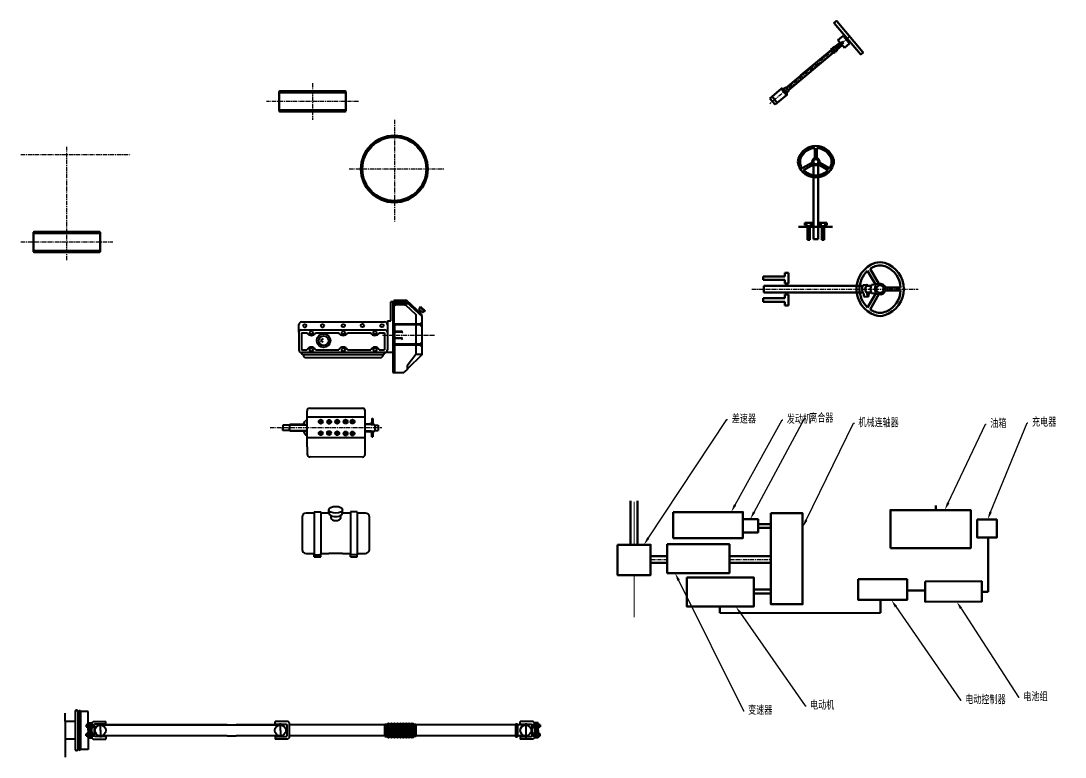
# Model space of a CAD drawing. Header units: millimetres. Extents: x 2658 to 15481, y -10305 to 2746.
# Drawn here: x 2658 to 10407, y -10305 to -4838 of the extents above; entities that cross this region are included whole.
import ezdxf
from ezdxf import colors
from ezdxf.entities.mleader import LeaderData, LeaderLine
from ezdxf.math import Vec2, Vec3

# ---------------------------------------------------------------- set-up
doc = ezdxf.new("R2010")
doc.units = ezdxf.units.MM
doc.linetypes.add('CENTER', pattern=[50.8, 31.75, -6.35, 6.35, -6.35])
doc.layers.get('Defpoints').update_dxf_attribs({"lineweight": 50})
for name, color, linetype, lineweight in [('中心线层', 1, 'CENTER', 25), ('粗实线', 250, 'Continuous', 40), ('细线层', 250, 'Continuous', 20)]:
    doc.layers.add(name, color=color, linetype=linetype, lineweight=lineweight)
doc.layers.add('标注层', color=5, linetype='Continuous', lineweight=25, transparency=0.45)
doc.styles.get("Standard").update_dxf_attribs({"font": 'txt', "bigfont": 'gbcbig.shx'})

# ---------------------------------------------------------------- blocks, each defined once
blk = doc.blocks.new('*X34')
at = {"layer": '粗实线'}
for p, q in [((-160, 310), (-160, 300)), ((-160, 310), (-110, 310)), ((-110, 310), (-110, 300)), ((-50, 300), (-50, 325)), ((50, 300), (50, 325)), ((160, 310), (110, 310)), ((110, 310), (110, 300)), ((160, 310), (160, 300)), ((-250, 270), (-250, 30)), ((-160, 300), (-220, 300)), ((-160, 300), (-160, 0)), ((-50, 300), (-110, 300)), ((-110, 300), (-110, 0)), ((-35, 282.1), (-35, 260)), ((35, 282.1), (35, 260)), ((110, 300), (50, 300)), ((110, 300), (110, 0)), ((220, 300), (160, 300)), ((160, 300), (160, 0)), ((250, 30), (250, 270)), ((-220, 0), (-160, 0)), ((-160, 0), (-160, -10)), ((-110, 0), (-50, 0)), ((-110, -10), (-110, 0)), ((50, 0), (-50, 0)), ((50, 0), (110, 0)), ((110, -10), (110, 0)), ((160, 0), (220, 0)), ((160, 0), (160, -10)), ((-160, -25), (-160, -10)), ((-160, -10), (-110, -10)), ((-160, -10), (-110, -10)), ((-160, -25), (-110, -25)), ((-110, -25), (-110, -10)), ((160, -10), (110, -10)), ((110, -25), (110, -10)), ((110, -25), (160, -25)), ((160, -25), (160, -10))]:
    blk.add_line(p, q, dxfattribs=at)
for centre, start, end in [((-220, 270), 90, 180), ((220, 270), 0, 90), ((-220, 30), 180, 270), ((220, 30), 270, 360)]:
    blk.add_arc(centre, 30, start, end, dxfattribs=at)
blk.add_ellipse((0, 325), major_axis=(-50, 0), ratio=0.5, dxfattribs=at)
for centre, major_axis, ratio, start_param, end_param in [((0, 300), (-50, 0), 0.5, 0, 3.141593), ((0, 260), (35, 0), 0.428571, 3.141593, 6.283185)]:
    blk.add_ellipse(centre, major_axis=major_axis, ratio=ratio, start_param=start_param, end_param=end_param, dxfattribs=at)

msp = doc.modelspace()

# ---------------------------------------------------------------- linework, layer by layer
at = {"layer": 'Defpoints'}
for p, q in [((8887.621, -5085.994), (8694.446, -4855.777)), ((8707.38, -4839.442), (8694.964, -4849.86)), ((8713.297, -4839.96), (8906.472, -5070.177)), ((8759.406, -4948.631), (8721.401, -4980.521)), ((8759.406, -4948.631), (8721.401, -4980.521)), ((8759.406, -4948.631), (8777.054, -4969.663)), ((8696.152, -5027.614), (8680.95, -5040.37)), ((8699.341, -5031.414), (8696.152, -5027.614)), ((8737.346, -4999.524), (8699.341, -5031.414)), ((8715.503, -5050.675), (8699.341, -5031.414)), ((8744.862, -5006.03), (8705.65, -5038.933)), ((8748.405, -5010.253), (8709.193, -5043.156)), ((8753.508, -5018.785), (8715.503, -5050.675)), ((8721.401, -4980.521), (8743.655, -5007.043)), ((8757.44, -4992.598), (8743.445, -5004.341)), ((8749.823, -5011.942), (8743.445, -5004.341)), ((8743.445, -5004.341), (8744.862, -5006.03)), ((8745.427, -5009.154), (8760.629, -4996.398)), ((8747.199, -5011.266), (8769.453, -5037.787)), ((8749.823, -5011.942), (8748.405, -5010.253)), ((8763.818, -5000.199), (8749.823, -5011.942)), ((8760.629, -4996.398), (8757.44, -4992.598)), ((8760.629, -4996.398), (8763.818, -5000.199)), ((8807.459, -5005.897), (8769.453, -5037.787)), ((8777.054, -4969.663), (8807.459, -5005.897)), ((8672.737, -5053.737), (8338.29, -5334.372)), ((8688.899, -5072.998), (8354.452, -5353.633)), ((8672.737, -5053.737), (8444.705, -5245.079)), ((8677.149, -5043.559), (8669.548, -5049.937)), ((8688.899, -5072.998), (8669.548, -5049.937)), ((8677.149, -5043.559), (8699.689, -5070.421)), ((8684.139, -5044.17), (8680.338, -5047.359)), ((8703.49, -5067.232), (8680.95, -5040.37)), ((8688.899, -5072.998), (8692.088, -5076.799)), ((8699.689, -5070.421), (8692.088, -5076.799)), ((8700.301, -5063.431), (8696.5, -5066.62)), ((8704.385, -5037.425), (8696.784, -5043.803)), ((8696.784, -5043.803), (8702.858, -5051.042)), ((8710.459, -5044.664), (8702.858, -5051.042)), ((8718.692, -5054.475), (8703.49, -5067.232)), ((8715.503, -5050.675), (8718.692, -5054.475)), ((8905.954, -5076.094), (8893.538, -5086.512)), ((8300.633, -5343.522), (8217.021, -5413.681)), ((8319.767, -5366.326), (8300.633, -5343.522)), ((8323.567, -5363.137), (8304.433, -5340.333)), ((8319.899, -5343.327), (8304.433, -5340.333)), ((8335.101, -5330.571), (8319.899, -5343.327)), ((8319.899, -5343.327), (8342.438, -5370.189)), ((8338.29, -5334.372), (8335.101, -5330.571)), ((8338.29, -5334.372), (8354.452, -5353.633)), ((8217.021, -5413.681), (8255.289, -5459.287)), ((8232.223, -5400.925), (8270.491, -5446.531)), ((8338.901, -5389.129), (8255.289, -5459.287)), ((8319.767, -5366.326), (8338.901, -5389.129)), ((8323.567, -5363.137), (8342.702, -5385.94)), ((8357.641, -5357.433), (8342.438, -5370.189)), ((8342.438, -5370.189), (8342.702, -5385.94)), ((8354.452, -5353.633), (8357.641, -5357.433)), ((8549.965, -5858.603), (8549.965, -5782.46)), ((8564.965, -5858.603), (8564.965, -5782.46)), ((8531.505, -5890.47), (8457.034, -5933.178)), ((8539.106, -5903.615), (8466.872, -5945.737)), ((8540.965, -5894.046), (8540.965, -6459.328)), ((8573.965, -5894.046), (8573.965, -6459.328)), ((8575.942, -5903.502), (8647.971, -5945.833)), ((8583.415, -5890.511), (8657.955, -5933.09)), ((8476.465, -6355.228), (8476.465, -6337.228)), ((8476.465, -6337.228), (8530.465, -6337.228)), ((8530.465, -6337.228), (8530.465, -6355.228)), ((8638.465, -6337.228), (8584.465, -6337.228)), ((8584.465, -6337.228), (8584.465, -6355.228)), ((8638.465, -6355.228), (8638.465, -6337.228)), ((8494.465, -6367.228), (8428.465, -6367.228)), ((8494.465, -6355.228), (8476.465, -6355.228)), ((8494.465, -6463.228), (8494.465, -6355.228)), ((8512.465, -6355.228), (8512.465, -6367.228)), ((8530.465, -6355.228), (8512.465, -6355.228)), ((8602.465, -6367.228), (8512.465, -6367.228)), ((8512.465, -6367.228), (8512.465, -6463.228)), ((8584.465, -6355.228), (8602.465, -6355.228)), ((8602.465, -6355.228), (8602.465, -6367.228)), ((8602.465, -6367.228), (8602.465, -6463.228)), ((8620.465, -6463.228), (8620.465, -6355.228)), ((8620.465, -6355.228), (8638.465, -6355.228)), ((8681.781, -6367.228), (8620.465, -6367.228)), ((8512.465, -6463.228), (8494.465, -6463.228)), ((8540.965, -6459.328), (8573.965, -6459.328)), ((8602.465, -6463.228), (8620.465, -6463.228)), ((8165.678, -6762.269), (8165.678, -6735.269)), ((8165.678, -6735.269), (8327.678, -6735.269)), ((8327.678, -6735.269), (8327.678, -6708.269)), ((8327.678, -6708.269), (8354.678, -6708.269)), ((8354.678, -6708.269), (8354.678, -6789.269)), ((9005.097, -6802.231), (8941.915, -6693.88)), ((9024.815, -6790.828), (8960.753, -6679.123)), ((8309.678, -6762.269), (8165.678, -6762.269)), ((8905.652, -6805.019), (8171.528, -6805.019)), ((8171.528, -6805.019), (8171.528, -6854.519)), ((8327.678, -6762.269), (8309.678, -6762.269)), ((8327.678, -6789.269), (8327.678, -6762.269)), ((8354.678, -6789.269), (8327.678, -6789.269)), ((8908.764, -6799.496), (8936.918, -6798.042)), ((8967.848, -6805.019), (8931.493, -6805.019)), ((8970.443, -6798.989), (9024.815, -6790.828)), ((9072.615, -6818.519), (9186.83, -6818.519)), ((8905.78, -6854.519), (8171.528, -6854.519)), ((8354.678, -6870.269), (8327.678, -6870.269)), ((8327.678, -6870.269), (8327.678, -6897.269)), ((8354.678, -6951.269), (8354.678, -6870.269)), ((8912.547, -6865.001), (8914.208, -6882.393)), ((8914.208, -6882.393), (8914.312, -6882.39)), ((8919.627, -6886.65), (8943.941, -6885.164)), ((8967.848, -6854.519), (8931.61, -6854.519)), ((8938.6, -6863.003), (8940.378, -6881.507)), ((9005.267, -6857.485), (8941.77, -6965.528)), ((9024.753, -6868.694), (8960.885, -6980.504)), ((8970.443, -6860.549), (9024.753, -6868.694)), ((9072.615, -6841.019), (9186.83, -6841.019)), ((8309.678, -6897.269), (8165.678, -6897.269)), ((8165.678, -6897.269), (8165.678, -6924.269)), ((8165.678, -6924.269), (8327.678, -6924.269)), ((8327.678, -6897.269), (8309.678, -6897.269)), ((8327.678, -6924.269), (8327.678, -6951.269)), ((8327.678, -6951.269), (8354.678, -6951.269)), ((7183.15, -8402.091), (7183.15, -8727.84)), ((7233.15, -8402.091), (7233.15, -8727.84)), ((7330.631, -8812.944), (7454.565, -8812.944)), ((7915.952, -8812.944), (8223.548, -8812.944)), ((8223.548, -8862.944), (8223.548, -8812.944)), ((7330.631, -8862.944), (7454.565, -8862.944)), ((7915.952, -8862.944), (8223.548, -8862.944))]:
    msp.add_line(p, q, dxfattribs=at)
at = {"layer": 'Defpoints', "lineweight": 50}
for p, q in [((4574.275, -5370.855), (5070.275, -5370.855)), ((4574.275, -5500.855), (5070.275, -5500.855)), ((3247.75, -6415.179), (2751.75, -6415.179)), ((3247.75, -6545.179), (2751.75, -6545.179)), ((9448.33, -8435.852), (9448.33, -8470.074)), ((9835.001, -9077.294), (9835.001, -8674.218)), ((9037.898, -9234.706), (9037.898, -9137.861)), ((9234.758, -9066.914), (9367.866, -9066.914)), ((9788.468, -9077.294), (9835.001, -9077.294)), ((7843.884, -9186.152), (7843.884, -9234.706))]:
    msp.add_line(p, q, dxfattribs=at)
for points in [[(4574.275, -5435.855), (4574.275, -5365.355, -0.41421356), (4579.275, -5360.355), (5065.275, -5360.355, -0.41421356), (5070.275, -5365.355), (5070.275, -5435.855)], [(4574.275, -5435.855), (4574.275, -5506.355, 0.41421356), (4579.275, -5511.355), (5065.275, -5511.355, 0.41421356), (5070.275, -5506.355), (5070.275, -5435.855)], [(3247.75, -6480.179), (3247.75, -6409.679, 0.41421356), (3242.75, -6404.679), (2756.75, -6404.679, 0.41421356), (2751.75, -6409.679), (2751.75, -6480.179)], [(3247.75, -6480.179), (3247.75, -6550.679, -0.41421356), (3242.75, -6555.679), (2756.75, -6555.679, -0.41421356), (2751.75, -6550.679), (2751.75, -6480.179)]]:
    msp.add_lwpolyline(points, format="xyb", dxfattribs=at)
at = {"layer": 'Defpoints'}
for points in [[(7498.924, -8485.311), (8015.804, -8485.311), (8015.804, -8678.584), (7498.924, -8678.584)], [(8223.548, -8493.729), (8459.664, -8493.729), (8459.664, -9169.173), (8223.548, -9169.173)], [(8223.548, -8602.67), (8128.597, -8602.67), (8128.597, -8574.382), (8223.548, -8574.382)], [(9754.961, -8541.283), (9899.815, -8541.283), (9899.815, -8674.218), (9754.961, -8674.218)], [(7086.808, -8727.84), (7330.631, -8727.84), (7330.631, -8952.85), (7086.808, -8952.85)], [(7454.565, -8724.213), (7915.952, -8724.213), (7915.952, -8937.972), (7454.565, -8937.972)], [(7599.629, -8971.953), (8097.57, -8971.953), (8097.57, -9186.152), (7599.629, -9186.152)], [(8872.116, -8983.583), (9234.758, -8983.583), (9234.758, -9137.861), (8872.116, -9137.861)], [(8223.548, -9059.461), (8097.57, -9059.461), (8097.57, -9090.728), (8223.548, -9090.728)], [(9367.866, -9000.805), (9788.468, -8999.421), (9788.468, -9150.228), (9367.866, -9151.612)]]:
    msp.add_lwpolyline(points, close=True, dxfattribs=at)
at = {"layer": 'Defpoints', "lineweight": 50}
for points in [[(9111.065, -8752.272), (9706.969, -8752.272), (9706.969, -8470.074), (9111.065, -8470.074)], [(8015.804, -8538.711), (8128.597, -8538.711), (8128.597, -8637.003), (8015.804, -8637.003)]]:
    msp.add_lwpolyline(points, close=True, dxfattribs=at)
at = {"layer": 'Defpoints'}
for centre, radius in [((8557.465, -5884.228), 19.2), ((9034.178, -6829.769), 28.8)]:
    msp.add_circle(centre, radius, dxfattribs=at)
for centre, radius, start, end in [((8697.664, -4853.078), 4.2, 130, 220), ((8710.079, -4842.66), 4.2, 40, 130), ((8890.838, -5083.295), 4.2, 220, 310), ((8903.254, -5072.876), 4.2, 310, 40), ((8302.533, -5341.928), 2.481, 40, 220), ((8340.801, -5387.534), 2.481, 220, 40), ((8557.465, -5903.613), 136.385, 18.4084802, 161.5915198), ((8557.465, -5903.817), 121.588, 93.536455, 155.1367118), ((8557.465, -5903.817), 121.588, 24.8632882, 86.463545), ((8499.221, -5884.228), 75, 161.5915198, 198.4084802), ((8515.194, -5884.228), 75, 155.1367118, 204.8632882), ((8557.465, -5884.228), 26.7, 106.3138598, 193.5198429), ((8557.465, -5884.228), 26.7, 346.3896688, 73.6861402), ((8599.735, -5884.228), 75, 335.1367118, 24.8632882), ((8615.708, -5884.228), 75, 341.5915198, 18.4084802), ((8557.465, -5864.844), 136.385, 198.4084802, 341.5915198), ((8557.464, -5864.64), 121.588, 205.0677703, 214.4656923), ((8557.465, -5864.64), 121.588, 221.8342254, 318.1046983), ((8557.465, -5884.228), 26.7, 226.5608988, 313.7920405), ((8557.465, -5864.64), 121.588, 325.7387899, 335.1367118), ((9063.255, -6829.769), 204.577, 108.4084802, 251.5915198), ((9034.178, -6766.363), 112.5, 65.1367118, 114.8632882), ((9034.178, -6742.403), 112.5, 71.5915198, 108.4084802), ((9005.101, -6829.769), 204.577, 288.4084802, 71.5915198), ((9063.56, -6829.769), 182.382, 131.8342254, 228.1046983), ((9063.56, -6829.769), 182.382, 114.8632882, 124.3112347), ((9004.795, -6829.769), 182.382, 3.536455, 65.1367118), ((8955.814, -6829.64), 55.879, 147.3533275, 219.2578222), ((8970.404, -6829.677), 46.066, 136.6279594, 226.3382929), ((8932.483, -6809.801), 12.567, 22.3659696, 69.3365319), ((9033.66, -6829.769), 70.312, 154.0389526, 205.9610474), ((9034.178, -6829.769), 40.05, 136.5608988, 223.7920405), ((9034.178, -6829.769), 40.05, 16.3138598, 103.5198429), ((8918.737, -6882.314), 4.426, 180.9780128, 281.5944316), ((8944.749, -6880.812), 4.426, 181.9429422, 9.0360942), ((8982.311, -6877.591), 33.287, 136.1219849, 184.3524842), ((9034.178, -6829.769), 40.05, 256.3896688, 343.6861402), ((9004.795, -6829.769), 182.382, 294.8632882, 356.463545), ((9063.56, -6829.769), 182.382, 235.7387899, 245.1367118), ((9034.178, -6893.174), 112.5, 245.1367118, 294.8632882), ((9034.178, -6917.134), 112.5, 251.5915198, 288.4084802)]:
    msp.add_arc(centre, radius, start, end, dxfattribs=at)
at = {"layer": '中心线层'}
for p, q in [((8809.884, -4955.068), (8215.797, -5453.567)), ((8081.662, -6829.769), (9315.745, -6829.769)), ((5340.731, -7171.344), (5728.361, -7171.344)), ((4509.47, -7858.549), (5338.022, -7858.549)), ((7330.631, -8837.944), (7454.565, -8837.944)), ((7915.952, -8837.944), (8223.548, -8837.944))]:
    msp.add_line(p, q, dxfattribs=at)
at = {"layer": '中心线层', "lineweight": -3}
for p, q in [((4822.275, -5302.042), (4822.275, -5572.888)), ((5163.578, -5435.855), (4481.576, -5435.855)), ((5429.763, -5573.588), (5429.763, -6333.077)), ((2999.75, -6613.992), (2999.75, -5774.771)), ((2658.447, -5830.179), (3471.308, -5830.179)), ((5094.724, -5937.871), (5797.943, -5937.871)), ((2658.447, -6480.179), (3340.45, -6480.179))]:
    msp.add_line(p, q, dxfattribs=at)
at = {"layer": '粗实线'}
for p, q in [((8782.953, -4961.255), (8775.352, -4967.633)), ((8791.513, -4986.894), (8799.115, -4980.516)), ((5402.772, -7065.144), (5402.772, -6923.664)), ((5414.772, -6923.664), (5402.772, -6923.664)), ((5425.572, -6923.564), (5414.772, -6923.564)), ((5418.705, -6923.564), (5418.705, -7449.151)), ((5522.648, -6914.507), (5425.572, -6914.507)), ((5425.572, -6914.507), (5425.572, -7083.464)), ((5518.556, -6923.664), (5425.572, -6923.664)), ((5440.495, -6939.264), (5432.54, -6931.328)), ((5440.495, -6947.064), (5432.54, -6954.974)), ((5535.154, -6939.264), (5440.495, -6939.264)), ((5506.062, -6947.064), (5440.495, -6947.064)), ((5506.062, -6947.064), (5512.252, -6947.064)), ((5512.252, -6947.064), (5588.156, -7017.923)), ((5518.556, -6923.664), (5634.956, -7033.069)), ((5632.002, -7016.684), (5522.648, -6914.507)), ((5611.424, -6976.187), (5622.834, -6965.549)), ((5620.631, -6963.513), (5625.019, -6959.421)), ((5622.834, -6965.549), (5620.631, -6963.513)), ((5622.834, -6965.549), (5651.687, -6992.708)), ((5625.019, -6959.421), (5658.28, -6990.692)), ((5588.156, -7017.923), (5588.156, -7089.464)), ((5609.205, -6995.383), (5620.227, -6984.343)), ((5620.227, -6984.343), (5611.424, -6976.187)), ((5620.227, -6984.343), (5631.6, -6995.021)), ((5631.6, -6995.021), (5620.604, -7006.034)), ((5631.6, -6995.021), (5640.328, -7003.256)), ((5634.956, -7033.069), (5632.002, -7016.684)), ((5634.956, -7314.843), (5634.956, -7033.069)), ((5640.328, -7003.256), (5651.687, -6992.708)), ((5651.687, -6992.708), (5653.873, -6994.763)), ((5653.873, -6994.763), (5658.28, -6990.692)), ((4721.411, -7148.46), (4721.411, -7093.872)), ((4741.931, -7073.352), (5081.628, -7073.352)), ((5081.628, -7073.352), (5357.628, -7073.352)), ((5378.148, -7065.144), (5402.772, -7065.144)), ((5378.148, -7065.144), (5378.148, -7153.38)), ((5425.572, -7083.464), (5430.372, -7089.464)), ((5619.141, -7089.464), (5430.372, -7089.464)), ((5430.372, -7089.464), (5430.372, -7449.151)), ((5619.141, -7095.464), (5430.372, -7095.464)), ((5588.156, -7095.464), (5588.156, -7239.704)), ((5619.141, -7089.464), (5630.32, -7078.03)), ((5619.141, -7089.464), (5619.141, -7095.464)), ((5619.141, -7095.464), (5630.32, -7106.492)), ((4721.411, -7148.46), (4721.411, -7280.604)), ((4737.011, -7132.86), (5357.628, -7132.86)), ((4741.931, -7153.38), (4782.971, -7153.38)), ((4741.931, -7153.38), (4741.931, -7280.604)), ((4741.931, -7153.38), (4741.931, -7173.9)), ((4844.531, -7153.38), (5017.931, -7153.38)), ((4902.125, -7196.867), (4882.877, -7210.512)), ((5081.628, -7153.38), (5255.028, -7153.38)), ((5316.588, -7153.38), (5357.628, -7153.38)), ((5357.628, -7153.38), (5357.628, -7280.604)), ((5378.148, -7153.38), (5378.148, -7280.604)), ((5430.372, -7143.464), (5484.372, -7143.464)), ((5484.372, -7149.464), (5430.372, -7149.464)), ((5430.372, -7191.704), (5484.372, -7191.704)), ((5484.372, -7197.704), (5430.372, -7197.704)), ((5484.372, -7143.464), (5490.372, -7137.464)), ((5484.372, -7143.464), (5484.372, -7149.464)), ((5484.372, -7149.464), (5490.372, -7155.464)), ((5484.372, -7191.704), (5490.372, -7185.704)), ((5484.372, -7191.704), (5484.372, -7197.704)), ((5484.372, -7197.704), (5490.372, -7203.704)), ((4741.931, -7280.604), (4782.971, -7280.604)), ((4844.531, -7280.604), (5017.931, -7280.604)), ((4882.877, -7210.512), (4901.504, -7222.296)), ((5081.628, -7280.604), (5255.028, -7280.604)), ((5316.588, -7280.604), (5357.628, -7280.604)), ((5619.141, -7239.704), (5430.372, -7239.704)), ((5619.141, -7245.704), (5430.372, -7245.704)), ((5588.156, -7245.704), (5588.156, -7314.843)), ((5619.141, -7239.704), (5630.32, -7228.301)), ((5619.141, -7239.704), (5619.141, -7245.704)), ((5619.141, -7245.704), (5630.32, -7256.899)), ((5418.705, -7301.124), (4741.931, -7301.124)), ((4741.931, -7301.124), (4741.931, -7305.54)), ((5345.628, -7317.54), (4753.931, -7317.54)), ((4753.931, -7317.54), (4753.931, -7320.06)), ((4771.931, -7338.06), (5327.628, -7338.06)), ((5345.628, -7317.54), (5345.628, -7320.06)), ((5357.628, -7301.124), (5357.628, -7305.54)), ((5634.956, -7314.843), (5525.456, -7424.054)), ((5588.156, -7314.843), (5525.456, -7400.823)), ((5634.956, -7314.843), (5588.156, -7314.843)), ((5500.21, -7449.151), (5525.456, -7430.054)), ((5525.456, -7400.823), (5525.456, -7430.054)), ((5418.705, -7449.151), (5500.21, -7449.151)), ((4783.999, -7999.834), (4781.814, -7733.956)), ((4801.83, -7713.792), (5192.911, -7714.124)), ((5212.881, -8056.832), (5212.894, -7734.125)), ((4754.862, -7833.558), (4767.609, -7810.407)), ((4774.034, -7807.819), (4771.989, -7807.819)), ((4781.633, -7807.819), (4774.034, -7807.819)), ((4782.184, -7778.996), (5212.89, -7778.996)), ((5260.234, -7822.319), (5261.234, -7822.319)), ((5263.234, -7791.83), (5263.234, -7807.319)), ((5263.234, -7791.83), (5270.234, -7791.83)), ((5263.234, -7807.319), (5263.234, -7820.319)), ((5263.234, -7820.319), (5263.234, -7820.319)), ((5270.234, -7791.83), (5270.234, -7829.819)), ((5270.234, -7831.819), (5270.234, -7809.83)), ((4603.014, -7839.864), (4601.014, -7841.864)), ((4601.014, -7841.864), (4601.014, -7877.951)), ((4603.009, -7879.946), (4601.014, -7877.951)), ((4603.009, -7879.946), (4603.011, -7859.905)), ((4651.008, -7879.959), (4603.009, -7879.946)), ((4603.014, -7839.864), (4603.011, -7859.905)), ((4651.014, -7839.865), (4603.014, -7839.864)), ((4647.008, -7879.958), (4647.008, -7879.955)), ((4647.014, -7839.864), (4647.014, -7839.868)), ((4651.024, -7837.147), (4651.008, -7882.677)), ((4651.008, -7879.959), (4651.011, -7859.912)), ((4651.008, -7879.959), (4651.024, -7879.959)), ((4783.024, -7882.677), (4651.008, -7882.677)), ((4651.014, -7839.865), (4651.011, -7859.912)), ((4651.024, -7839.868), (4651.011, -7839.868)), ((4782.645, -7837.147), (4651.024, -7837.147)), ((4657.571, -7836.147), (4656.571, -7837.147)), ((4656.571, -7837.147), (4782.645, -7837.147)), ((4656.571, -7882.677), (4657.571, -7883.677)), ((4656.571, -7882.677), (4783.024, -7882.677)), ((4750.482, -7836.147), (4657.571, -7836.147)), ((4750.482, -7883.677), (4657.571, -7883.677)), ((4754.862, -7886.265), (4767.609, -7909.416)), ((5257.234, -7884.819), (5212.888, -7884.819)), ((5212.888, -7886.958), (5246.357, -7888.712)), ((5246.357, -7830.926), (5212.89, -7832.68)), ((5257.234, -7834.819), (5212.89, -7834.819)), ((5257.234, -7834.819), (5284.79, -7834.819)), ((5257.234, -7884.819), (5284.79, -7884.819)), ((5260.234, -7831.819), (5270.234, -7831.819)), ((5260.234, -7887.819), (5270.234, -7887.819)), ((5260.234, -7897.319), (5261.234, -7897.319)), ((5263.234, -7912.319), (5263.234, -7899.319)), ((5263.234, -7899.319), (5263.234, -7899.319)), ((5270.234, -7829.612), (5270.234, -7831.819)), ((5270.234, -7887.819), (5270.234, -7909.808)), ((5270.234, -7889.819), (5270.234, -7887.819)), ((5284.79, -7834.819), (5284.79, -7884.819)), ((5284.79, -7839.868), (5310.087, -7839.868)), ((5284.79, -7879.959), (5310.087, -7879.955)), ((5310.087, -7839.868), (5310.087, -7879.955)), ((4774.034, -7912.005), (4771.989, -7912.005)), ((4784.034, -7912.005), (4774.034, -7912.005)), ((4783.439, -7931.769), (5212.887, -7931.769)), ((5263.234, -7927.808), (5263.234, -7912.319)), ((5263.234, -7927.808), (5270.234, -7927.808)), ((5270.234, -7909.808), (5270.234, -7927.808)), ((4783.999, -7999.834), (4783.999, -8055.614)), ((4783.999, -7999.834), (4783.999, -8055.614)), ((5192.819, -8076.831), (4803.999, -8075.614)), ((7843.884, -9234.706), (9037.898, -9234.706)), ((2985.956, -9981.985), (2985.956, -9978.235)), ((2985.956, -10040.485), (2985.956, -9981.985)), ((3060.956, -9965.485), (3060.956, -10247.035)), ((3090.206, -9965.485), (3080.456, -9965.485)), ((3080.456, -9965.485), (3080.456, -10247.035)), ((3090.206, -9965.485), (3090.206, -10247.035)), ((3158.456, -9965.485), (3099.956, -9965.485)), ((3099.956, -9965.485), (3099.956, -10247.035)), ((3158.456, -10106.26), (3158.456, -9965.485)), ((3060.956, -10040.485), (2985.956, -10040.485)), ((2985.956, -10040.485), (2985.956, -10172.035)), ((3150.956, -10065.01), (3143.456, -10065.01)), ((3143.456, -10065.01), (3143.456, -10080.01)), ((3158.456, -10057.51), (3150.956, -10057.51)), ((3150.956, -10057.51), (3150.956, -10065.01)), ((3150.956, -10065.01), (3150.956, -10080.01)), ((3158.456, -10106.26), (3158.456, -10050.01)), ((3158.456, -10050.01), (3185.456, -10050.01)), ((3171.956, -10162.51), (3171.956, -10050.01)), ((3185.456, -10050.01), (3195.165, -10040.26)), ((3185.456, -10162.51), (3185.456, -10050.01)), ((3185.456, -10057.51), (3192.956, -10057.51)), ((3192.956, -10057.51), (3192.956, -10065.01)), ((3192.956, -10065.01), (3200.456, -10065.01)), ((3192.956, -10065.01), (3192.956, -10080.01)), ((3195.165, -10040.26), (3289.706, -10040.26)), ((3200.456, -10065.01), (3200.456, -10080.01)), ((3208.612, -10059.76), (3204.956, -10063.379)), ((3204.956, -10149.076), (3204.956, -10063.379)), ((3289.706, -10059.76), (3208.612, -10059.76)), ((3248.882, -10106.115), (3248.882, -10051.749)), ((4190.354, -10065.584), (3248.882, -10065.584)), ((3248.882, -10065.584), (4583.882, -10065.584)), ((3289.706, -10059.76), (3289.706, -10040.26)), ((4190.354, -10065.584), (4256.612, -10065.584)), ((4583.882, -10065.584), (4256.612, -10065.584)), ((4640.591, -10040.132), (4545.997, -10040.132)), ((4545.997, -10059.632), (4545.997, -10040.132)), ((4545.997, -10059.632), (4627.091, -10059.632)), ((4583.882, -10106.084), (4583.882, -10052.088)), ((4627.091, -10059.632), (4630.747, -10063.315)), ((4630.747, -10063.315), (4630.747, -10149.013)), ((4650.247, -10049.882), (4640.591, -10040.132)), ((4650.247, -10049.882), (4650.247, -10162.382)), ((5359.399, -10065.584), (4650.247, -10065.584)), ((5424.854, -10065.584), (5359.399, -10065.584)), ((6328.904, -10065.584), (5424.854, -10065.584)), ((6328.904, -10065.584), (6328.904, -10058.084)), ((6328.904, -10058.084), (6342.554, -10058.084)), ((6328.904, -10065.584), (6328.904, -10146.584)), ((6342.554, -10058.084), (6342.554, -10154.084)), ((6405.104, -10065.584), (6342.554, -10065.584)), ((6459.198, -10040.084), (6364.604, -10040.084)), ((6364.604, -10059.584), (6364.604, -10040.084)), ((6364.604, -10059.584), (6445.698, -10059.584)), ((6405.104, -10051.687), (6405.104, -10165.264)), ((6445.698, -10059.584), (6449.354, -10063.268)), ((6449.354, -10063.268), (6449.354, -10148.965)), ((6461.354, -10064.834), (6453.854, -10064.834)), ((6453.854, -10064.834), (6453.854, -10079.834)), ((6468.854, -10049.834), (6459.198, -10040.084)), ((6468.854, -10057.334), (6461.354, -10057.334)), ((6461.354, -10057.334), (6461.354, -10064.834)), ((6461.354, -10064.834), (6461.354, -10079.834)), ((6482.354, -10049.834), (6468.854, -10049.834)), ((6468.854, -10049.834), (6468.854, -10162.334)), ((6468.854, -10049.834), (6468.854, -10057.334)), ((6495.854, -10049.834), (6482.354, -10049.834)), ((6482.354, -10049.834), (6482.354, -10162.334)), ((6495.854, -10106.084), (6495.854, -10049.834)), ((6495.854, -10057.334), (6503.354, -10057.334)), ((6503.354, -10057.334), (6503.354, -10064.834)), ((6503.354, -10064.834), (6510.854, -10064.834)), ((6503.354, -10064.834), (6503.354, -10079.834)), ((6510.854, -10064.834), (6510.854, -10079.834)), ((3143.456, -10080.01), (3150.956, -10080.01)), ((3143.456, -10147.51), (3143.456, -10132.51)), ((3143.456, -10132.51), (3150.956, -10132.51)), ((3150.956, -10147.51), (3143.456, -10147.51)), ((3150.956, -10080.01), (3150.956, -10087.51)), ((3150.956, -10087.51), (3158.456, -10087.51)), ((3150.956, -10132.51), (3150.956, -10125.01)), ((3150.956, -10125.01), (3158.456, -10125.01)), ((3150.956, -10132.51), (3150.956, -10147.51)), ((3150.956, -10155.01), (3150.956, -10147.51)), ((3158.456, -10106.26), (3158.456, -10162.51)), ((3158.456, -10106.26), (3158.456, -10247.035)), ((3192.956, -10087.51), (3185.456, -10087.51)), ((3192.956, -10125.01), (3185.456, -10125.01)), ((3200.456, -10080.01), (3192.956, -10080.01)), ((3192.956, -10080.01), (3192.956, -10087.51)), ((3192.956, -10132.51), (3192.956, -10125.01)), ((3200.456, -10132.51), (3192.956, -10132.51)), ((3192.956, -10132.51), (3192.956, -10147.51)), ((3192.956, -10155.01), (3192.956, -10147.51)), ((3192.956, -10147.51), (3200.456, -10147.51)), ((3200.456, -10147.51), (3200.456, -10132.51)), ((3204.956, -10106.26), (3208.706, -10106.26)), ((3208.612, -10152.76), (3204.956, -10149.076)), ((4190.354, -10146.584), (3247.298, -10146.584)), ((3248.882, -10106.115), (3248.882, -10158.918)), ((4190.354, -10146.584), (4256.612, -10146.584)), ((4583.882, -10146.584), (4256.612, -10146.584)), ((4583.882, -10106.084), (4583.882, -10158.692)), ((4627.091, -10152.632), (4630.747, -10149.013)), ((5359.399, -10146.584), (4650.247, -10146.584)), ((5424.854, -10146.584), (5359.399, -10146.584)), ((6328.904, -10146.584), (5424.854, -10146.584)), ((6328.904, -10146.584), (6328.904, -10154.084)), ((6405.104, -10146.584), (6342.554, -10146.584)), ((6449.354, -10106.084), (6445.604, -10106.084)), ((6445.698, -10152.584), (6449.354, -10148.965)), ((6453.854, -10079.834), (6461.354, -10079.834)), ((6453.854, -10147.334), (6453.854, -10132.334)), ((6453.854, -10132.334), (6461.354, -10132.334)), ((6461.354, -10147.334), (6453.854, -10147.334)), ((6461.354, -10079.834), (6461.354, -10087.334)), ((6461.354, -10087.334), (6468.854, -10087.334)), ((6461.354, -10132.334), (6461.354, -10124.834)), ((6461.354, -10124.834), (6468.854, -10124.834)), ((6461.354, -10132.334), (6461.354, -10147.334)), ((6461.354, -10154.834), (6461.354, -10147.334)), ((6503.354, -10087.334), (6495.854, -10087.334)), ((6495.854, -10106.084), (6495.854, -10162.334)), ((6503.354, -10124.834), (6495.854, -10124.834)), ((6510.854, -10079.834), (6503.354, -10079.834)), ((6503.354, -10079.834), (6503.354, -10087.334)), ((6503.354, -10132.334), (6503.354, -10124.834)), ((6510.854, -10132.334), (6503.354, -10132.334)), ((6503.354, -10132.334), (6503.354, -10147.334)), ((6503.354, -10154.834), (6503.354, -10147.334)), ((6503.354, -10147.334), (6510.854, -10147.334)), ((6510.854, -10147.334), (6510.854, -10132.334)), ((3060.956, -10172.035), (2985.956, -10172.035)), ((2985.956, -10172.035), (2985.956, -10304.785)), ((3158.456, -10155.01), (3150.956, -10155.01)), ((3158.456, -10162.51), (3171.956, -10162.51)), ((3171.956, -10162.51), (3185.456, -10162.51)), ((3185.456, -10155.01), (3192.956, -10155.01)), ((3185.456, -10162.51), (3195.112, -10172.26)), ((3195.112, -10172.26), (3289.706, -10172.26)), ((3289.706, -10152.76), (3208.612, -10152.76)), ((3289.706, -10152.76), (3289.706, -10172.26)), ((4545.997, -10152.632), (4627.091, -10152.632)), ((4545.997, -10152.632), (4545.997, -10172.132)), ((4640.538, -10172.132), (4545.997, -10172.132)), ((4650.247, -10162.382), (4640.538, -10172.132)), ((6328.904, -10154.084), (6342.554, -10154.084)), ((6364.604, -10152.584), (6445.698, -10152.584)), ((6364.604, -10152.584), (6364.604, -10172.084)), ((6459.145, -10172.084), (6364.604, -10172.084)), ((6468.854, -10162.334), (6459.145, -10172.084)), ((6468.854, -10154.834), (6461.354, -10154.834)), ((6495.854, -10162.334), (6468.854, -10162.334)), ((6495.854, -10154.834), (6503.354, -10154.834)), ((3090.206, -10247.035), (3080.456, -10247.035)), ((3158.456, -10247.035), (3099.956, -10247.035))]:
    msp.add_line(p, q, dxfattribs=at)
at = {"layer": '粗实线', "lineweight": 50}
for p, q in [((5359.399, -10065.584), (5359.399, -10063.384)), ((5359.399, -10063.384), (5375.899, -10063.384)), ((5359.399, -10065.584), (5359.399, -10148.998)), ((5364.899, -10063.384), (5364.899, -10151.198)), ((5370.399, -10063.384), (5370.399, -10151.198)), ((5375.899, -10063.384), (5375.899, -10151.198)), ((5386.231, -10159.169), (5386.506, -10055.58)), ((5397.599, -10153.571), (5397.669, -10061.012)), ((5409.211, -10159.049), (5409.358, -10055.551)), ((5419.86, -10153.557), (5419.954, -10061.025)), ((5431.275, -10159.028), (5431.394, -10055.568)), ((5441.829, -10153.539), (5441.754, -10061.041)), ((5452.941, -10159.051), (5453.039, -10055.534)), ((5463.563, -10153.579), (5464.142, -10061.01)), ((5474.829, -10159.076), (5474.85, -10055.506)), ((5486.014, -10153.591), (5486.107, -10060.987)), ((5496.99, -10159.085), (5497.085, -10055.501)), ((5508.002, -10153.587), (5508.237, -10060.981)), ((5518.599, -10159.061), (5518.723, -10055.513)), ((5530.452, -10153.598), (5530.455, -10060.983)), ((5541.509, -10159.021), (5541.383, -10055.545)), ((5552.36, -10153.563), (5552.957, -10060.945)), ((5564.796, -10159.042), (5564.208, -10055.435)), ((5590.397, -10063.384), (5573.899, -10063.384)), ((5573.899, -10063.384), (5573.899, -10150.284)), ((5579.399, -10063.384), (5579.399, -10150.284)), ((5584.897, -10063.384), (5584.897, -10150.284)), ((5590.397, -10063.384), (5590.397, -10065.584)), ((5590.397, -10065.584), (5590.397, -10148.084)), ((5359.399, -10148.998), (5359.399, -10151.198)), ((5590.397, -10150.284), (5573.899, -10150.284)), ((5577.199, -10106.191), (5577.199, -10108.391)), ((5579.399, -10107.291), (5579.399, -10101.791)), ((5584.897, -10103.991), (5579.399, -10103.991)), ((5579.399, -10107.291), (5579.399, -10112.791)), ((5584.897, -10110.591), (5579.399, -10110.591)), ((5584.897, -10107.291), (5584.897, -10101.791)), ((5584.897, -10101.791), (5584.897, -10103.991)), ((5584.897, -10107.291), (5584.897, -10112.791)), ((5584.897, -10112.791), (5584.897, -10110.591)), ((5591.551, -10148.084), (5590.397, -10148.084)), ((5590.397, -10150.284), (5590.397, -10148.084)), ((5359.399, -10151.198), (5375.899, -10151.198))]:
    msp.add_line(p, q, dxfattribs=at)
at = {"layer": '粗实线', "linetype": 'ByBlock', "lineweight": 50}
for p, q in [((5577.199, -10106.191), (5579.399, -10106.191)), ((5577.199, -10108.391), (5579.399, -10108.391))]:
    msp.add_line(p, q, dxfattribs=at)
at = {"layer": '粗实线', "linetype": 'ByBlock', "lineweight": 25}
for p, q in [((5584.897, -10101.791), (5584.897, -10102.891)), ((5584.897, -10107.291), (5584.897, -10106.191)), ((5584.897, -10107.291), (5587.097, -10107.282))]:
    msp.add_line(p, q, dxfattribs=at)
at = {"layer": '粗实线', "lineweight": 50}
msp.add_circle((5429.763, -5937.871), 248, dxfattribs=at)
at = {"layer": '粗实线'}
for centre, radius in [((5429.763, -5937.871), 236), ((4765.654, -7102.207), 12), ((4896.627, -7102.207), 12), ((5050.61, -7101.323), 12), ((5193.088, -7100.439), 12), ((5337.336, -7101.323), 12), ((4813.751, -7153.38), 12), ((4904.87, -7212.432), 51.3), ((4904.87, -7212.432), 35.91), ((5050.931, -7153.38), 12), ((5285.808, -7153.38), 12), ((4813.751, -7280.604), 12), ((5050.931, -7280.604), 12), ((5285.808, -7280.604), 12), ((4883.996, -7814.231), 15), ((4883.996, -7814.231), 7.5), ((4946.331, -7815.204), 15), ((4946.331, -7815.204), 7.5), ((5005.745, -7814.231), 15), ((5005.745, -7814.231), 7.5), ((5067.804, -7813.898), 15), ((5067.804, -7813.898), 7.5), ((5119.554, -7813.898), 15), ((5119.554, -7813.898), 7.5), ((4883.977, -7899.967), 15), ((4883.977, -7899.967), 7.5), ((4945.338, -7898.995), 15), ((4945.338, -7898.995), 7.5), ((5005.726, -7899.967), 15), ((5005.726, -7899.967), 7.5), ((5067.804, -7901.948), 15), ((5067.804, -7901.948), 7.5), ((5119.554, -7901.948), 15), ((5119.554, -7901.948), 7.5), ((3248.882, -10106.115), 40.5), ((4583.882, -10106.084), 40.5), ((6405.104, -10106.084), 40.5)]:
    msp.add_circle(centre, radius, dxfattribs=at)
for centre, radius, start, end in [((4741.931, -7093.872), 20.52, 90, 180), ((5357.628, -7093.872), 20.52, 0, 90), ((4737.011, -7148.46), 15.6, 90, 180), ((4813.751, -7140.555), 33.345, 202.6198649, 337.3801351), ((5049.78, -7138.957), 34.962, 204.364423, 335.635577), ((5285.808, -7140.555), 33.345, 202.6198649, 337.3801351), ((5357.628, -7153.38), 20.52, 0, 90), ((4741.931, -7280.604), 20.52, 180, 270), ((4813.751, -7293.429), 33.345, 22.6198649, 157.3801351), ((5049.78, -7295.027), 34.962, 24.364423, 155.635577), ((5285.808, -7293.429), 33.345, 22.6198649, 157.3801351), ((5357.628, -7280.604), 20.52, 270, 0), ((4753.931, -7305.54), 12, 180, 270), ((4771.931, -7320.06), 18, 180, 270), ((5327.628, -7320.06), 18, 270, 0), ((5345.628, -7305.54), 12, 270, 0), ((4801.813, -7733.792), 20, 89.9513136, 180.4708114), ((5192.894, -7734.124), 20, 359.9977595, 89.9513136), ((4771.989, -7812.819), 5, 90, 151.1624286), ((5245.803, -7820.53), 10.41, 273.0509245, 330.4036356), ((5260.234, -7828.323), 6.004, 90, 153.6175933), ((5261.234, -7820.319), 2, 270, 0), ((4750.482, -7831.147), 5, 270, 331.1624286), ((4750.482, -7888.677), 5, 28.8375714, 90), ((5245.814, -7899.074), 10.376, 29.3824067, 87), ((5260.234, -7891.315), 6.004, 206.3824067, 270), ((5260.234, -7834.819), 3, 90, 180), ((5260.234, -7884.819), 3, 180, 270), ((5261.234, -7899.319), 2, 0, 90), ((4771.989, -7907.005), 5, 208.8375714, 270), ((4803.999, -8055.614), 20, 180, 270), ((5192.881, -8056.831), 20, 269.8207072, 359.9977595), ((3070.706, -9965.485), 9.75, 0, 180), ((3095.081, -9965.485), 4.875, 0, 180), ((3070.706, -10247.035), 9.75, 180, 0), ((3095.081, -10247.035), 4.875, 180, 0)]:
    msp.add_arc(centre, radius, start, end, dxfattribs=at)
at = {"layer": '粗实线', "linetype": 'ByBlock', "lineweight": 50}
msp.add_arc((5587.097, -10107.282), 2.456, 206.3775065, 153.6224935, dxfattribs=at)
at = {"layer": '粗实线', "lineweight": 50}
for points in [[(5375.899, -10063.384), (5386.899, -10055.498), (5397.899, -10061.007), (5408.899, -10055.516), (5419.899, -10061.025), (5430.899, -10055.535), (5441.899, -10061.044), (5452.899, -10055.531), (5463.899, -10061.018), (5474.899, -10055.506), (5485.899, -10060.993), (5496.899, -10055.496), (5507.899, -10060.996), (5518.899, -10055.509), (5529.899, -10061.022), (5540.899, -10055.522), (5551.899, -10061.022), (5562.899, -10055.516), (5573.899, -10063.384)], [(5375.899, -10151.198), (5386.899, -10159.084), (5397.899, -10153.575), (5408.899, -10159.066), (5419.899, -10153.557), (5430.899, -10159.048), (5441.899, -10153.539), (5452.899, -10159.051), (5463.899, -10153.564), (5474.899, -10159.077), (5485.899, -10153.589), (5496.899, -10159.086), (5507.899, -10153.586), (5518.899, -10159.073), (5529.899, -10153.561), (5540.899, -10159.061), (5551.899, -10153.561), (5562.899, -10159.066), (5573.899, -10150.284)]]:
    msp.add_spline(points, degree=3, dxfattribs=at)
at = {"layer": '细线层'}
for p, q in [((7208.15, -8409.601), (7208.15, -8727.84)), ((7208.15, -8952.85), (7208.15, -9266.288))]:
    msp.add_line(p, q, dxfattribs=at)

# ---------------------------------------------------------------- block references
at = {"layer": '粗实线'}
msp.add_blockref('*X34', (4994.648, -8792.912), dxfattribs=at)

# ---------------------------------------------------------------- leaders
at = {"layer": '标注层', "lineweight": 25}
ml = msp.add_multileader_mtext('Standard', dxfattribs=at)
ml.set_content('差速器', color=256)
ml.set_leader_properties()
ml.build(insert=Vec2(0, 0))
ml.multileader.update_dxf_attribs({"text_right_attachment_type": 6, "dogleg_length": 0.36, "arrow_head_size": 60, "scale": 15})
ctx = ml.context
ctx.base_point, ctx.scale, ctx.char_height, ctx.arrow_head_size, ctx.landing_gap_size, ctx.plane_origin = Vec3(7903.061, -7798.072), 15, 60, 60, 30, Vec3(7281.42, -8727.84)
ctx.right_attachment = 6
notes = []
notes.append((ctx, [(0, (1, 1, 0), (7897.661, -7798.072), (1, 0), 5.4, [(0, [(7281.42, -8727.84)], 0, [])])]))
ctx.mtext.insert, ctx.mtext.flow_direction = Vec3(7933.061, -7766.748), 5
ml = msp.add_multileader_mtext('Standard', dxfattribs=at)
ml.set_content('发动机', color=256)
ml.set_leader_properties()
ml.build(insert=Vec2(0, 0))
ml.multileader.update_dxf_attribs({"text_right_attachment_type": 6, "dogleg_length": 0.36, "arrow_head_size": 60, "scale": 15})
ctx = ml.context
ctx.base_point, ctx.scale, ctx.char_height, ctx.arrow_head_size, ctx.landing_gap_size, ctx.plane_origin = Vec3(8311.765, -7800.682), 15, 60, 60, 30, Vec3(7929.075, -8485.311)
ctx.right_attachment = 6
notes.append((ctx, [(0, (1, 1, 0), (8306.365, -7800.682), (1, 0), 5.4, [(0, [(7929.075, -8485.311)], 0, [])])]))
ctx.mtext.insert, ctx.mtext.flow_direction = Vec3(8341.765, -7768.697), 5
ml = msp.add_multileader_mtext('Standard', dxfattribs=at)
ml.set_content('离合器', color=256)
ml.set_leader_properties()
ml.build(insert=Vec2(0, 0))
ml.multileader.update_dxf_attribs({"text_right_attachment_type": 6, "dogleg_length": 0.36, "arrow_head_size": 60, "scale": 15})
ctx = ml.context
ctx.base_point, ctx.scale, ctx.char_height, ctx.arrow_head_size, ctx.landing_gap_size, ctx.plane_origin = Vec3(8478.402, -7791.252), 15, 60, 60, 30, Vec3(8070.559, -8538.711)
ctx.right_attachment = 6
notes.append((ctx, [(0, (1, 1, 0), (8473.002, -7791.252), (1, 0), 5.4, [(0, [(8070.559, -8538.711)], 0, [])])]))
ctx.mtext.insert, ctx.mtext.flow_direction = Vec3(8508.402, -7759.598), 5
ml = msp.add_multileader_mtext('Standard', dxfattribs=at)
ml.set_content('机械连轴器', color=256)
ml.set_leader_properties()
ml.build(insert=Vec2(0, 0))
ml.multileader.update_dxf_attribs({"text_right_attachment_type": 6, "dogleg_length": 0.36, "arrow_head_size": 60, "scale": 15})
ctx = ml.context
ctx.base_point, ctx.scale, ctx.char_height, ctx.arrow_head_size, ctx.landing_gap_size, ctx.plane_origin = Vec3(8843.116, -7825.828), 15, 60, 60, 30, Vec3(8459.664, -8599.075)
ctx.right_attachment = 6
notes.append((ctx, [(0, (1, 1, 0), (8837.716, -7825.828), (1, 0), 5.4, [(0, [(8459.664, -8599.075)], 0, [])])]))
ctx.mtext.insert, ctx.mtext.flow_direction = Vec3(8873.116, -7794.505), 5
ml = msp.add_multileader_mtext('Standard', dxfattribs=at)
ml.set_content('油箱', color=256)
ml.set_leader_properties()
ml.build(insert=Vec2(0, 0))
ml.multileader.update_dxf_attribs({"text_right_attachment_type": 6, "dogleg_length": 0.36, "arrow_head_size": 60, "scale": 15})
ctx = ml.context
ctx.base_point, ctx.scale, ctx.char_height, ctx.arrow_head_size, ctx.landing_gap_size, ctx.plane_origin = Vec3(9821.765, -7832.499), 15, 60, 60, 30, Vec3(9514.533, -8470.074)
ctx.right_attachment = 6
notes.append((ctx, [(0, (1, 1, 0), (9816.365, -7832.499), (1, 0), 5.4, [(0, [(9514.533, -8470.074)], 0, [])])]))
ctx.mtext.insert, ctx.mtext.flow_direction = Vec3(9851.765, -7800.845), 5
ml = msp.add_multileader_mtext('Standard', dxfattribs=at)
ml.set_content('充电器', color=256)
ml.set_leader_properties()
ml.build(insert=Vec2(0, 0))
ml.multileader.update_dxf_attribs({"text_right_attachment_type": 6, "dogleg_length": 0.36, "arrow_head_size": 60, "scale": 15})
ctx = ml.context
ctx.base_point, ctx.scale, ctx.char_height, ctx.arrow_head_size, ctx.landing_gap_size, ctx.plane_origin = Vec3(10131.645, -7822.624), 15, 60, 60, 30, Vec3(9831.481, -8541.283)
ctx.right_attachment = 6
notes.append((ctx, [(0, (1, 1, 0), (10126.245, -7822.624), (1, 0), 5.4, [(0, [(9831.481, -8541.283)], 0, [])])]))
ctx.mtext.insert, ctx.mtext.flow_direction = Vec3(10161.645, -7790.639), 5
ml = msp.add_multileader_mtext('Standard', dxfattribs=at)
ml.set_content('变速器', color=256)
ml.set_leader_properties()
ml.build(insert=Vec2(0, 0))
ml.multileader.update_dxf_attribs({"text_right_attachment_type": 6, "dogleg_length": 0.36, "arrow_head_size": 60, "scale": 15})
ctx = ml.context
ctx.base_point, ctx.scale, ctx.char_height, ctx.arrow_head_size, ctx.landing_gap_size, ctx.plane_origin = Vec3(8024.849, -9961.121), 15, 60, 60, 30, Vec3(7512.685, -8937.972)
ctx.right_attachment = 6
notes.append((ctx, [(0, (1, 1, 0), (8019.449, -9961.121), (1, 0), 5.4, [(0, [(7512.685, -8937.972)], 0, [])])]))
ctx.mtext.insert, ctx.mtext.flow_direction = Vec3(8054.849, -9929.135), 5
ml = msp.add_multileader_mtext('Standard', dxfattribs=at)
ml.set_content('电动控制器', color=256)
ml.set_leader_properties()
ml.build(insert=Vec2(0, 0))
ml.multileader.update_dxf_attribs({"text_right_attachment_type": 6, "dogleg_length": 0.36, "arrow_head_size": 60, "scale": 15})
ctx = ml.context
ctx.base_point, ctx.scale, ctx.char_height, ctx.arrow_head_size, ctx.landing_gap_size, ctx.plane_origin = Vec3(9635.616, -9882.589), 15, 60, 60, 30, Vec3(9117.73, -9137.861)
ctx.right_attachment = 6
notes.append((ctx, [(0, (1, 1, 0), (9630.216, -9882.589), (1, 0), 5.4, [(0, [(9117.73, -9137.861)], 0, [])])]))
ctx.mtext.insert, ctx.mtext.flow_direction = Vec3(9665.616, -9850.935), 5
ml = msp.add_multileader_mtext('Standard', dxfattribs=at)
ml.set_content('电动机', color=256)
ml.set_leader_properties()
ml.build(insert=Vec2(0, 0))
ml.multileader.update_dxf_attribs({"text_right_attachment_type": 6, "dogleg_length": 0.36, "arrow_head_size": 60, "scale": 15})
ctx = ml.context
ctx.base_point, ctx.scale, ctx.char_height, ctx.arrow_head_size, ctx.landing_gap_size, ctx.plane_origin = Vec3(8484.717, -9922.93), 15, 60, 60, 30, Vec3(7963.687, -9186.152)
ctx.right_attachment = 6
notes.append((ctx, [(0, (1, 1, 0), (8479.317, -9922.93), (1, 0), 5.4, [(0, [(7963.687, -9186.152)], 0, [])])]))
ctx.mtext.insert, ctx.mtext.flow_direction = Vec3(8514.717, -9891.606), 5
ml = msp.add_multileader_mtext('Standard', dxfattribs=at)
ml.set_content('电池组', color=256)
ml.set_leader_properties()
ml.build(insert=Vec2(0, 0))
ml.multileader.update_dxf_attribs({"text_right_attachment_type": 6, "dogleg_length": 0.36, "arrow_head_size": 60, "scale": 15})
ctx = ml.context
ctx.base_point, ctx.scale, ctx.char_height, ctx.arrow_head_size, ctx.landing_gap_size, ctx.plane_origin = Vec3(10067.004, -9859.915), 15, 60, 60, 30, Vec3(9602.567, -9150.228)
ctx.right_attachment = 6
notes.append((ctx, [(0, (1, 1, 0), (10061.604, -9859.915), (1, 0), 5.4, [(0, [(9602.567, -9150.228)], 0, [])])]))
ctx.mtext.insert, ctx.mtext.flow_direction = Vec3(10097.004, -9829.253), 5
for ctx, leaders in notes:
    for number, flags, end, landing, length, lines in leaders:
        leader = LeaderData()
        leader.index, (leader.has_last_leader_line, leader.has_dogleg_vector, leader.attachment_direction) = number, flags
        leader.last_leader_point, leader.dogleg_vector, leader.dogleg_length = Vec3(end), Vec3(landing), length
        for number, points, colour, breaks in lines:
            line = LeaderLine()
            line.index, line.vertices, line.color, line.breaks = number, Vec3.list(points), colors.encode_raw_color(colour), breaks
            leader.lines.append(line)
        ctx.leaders.append(leader)

doc.saveas('drawing.dxf')
